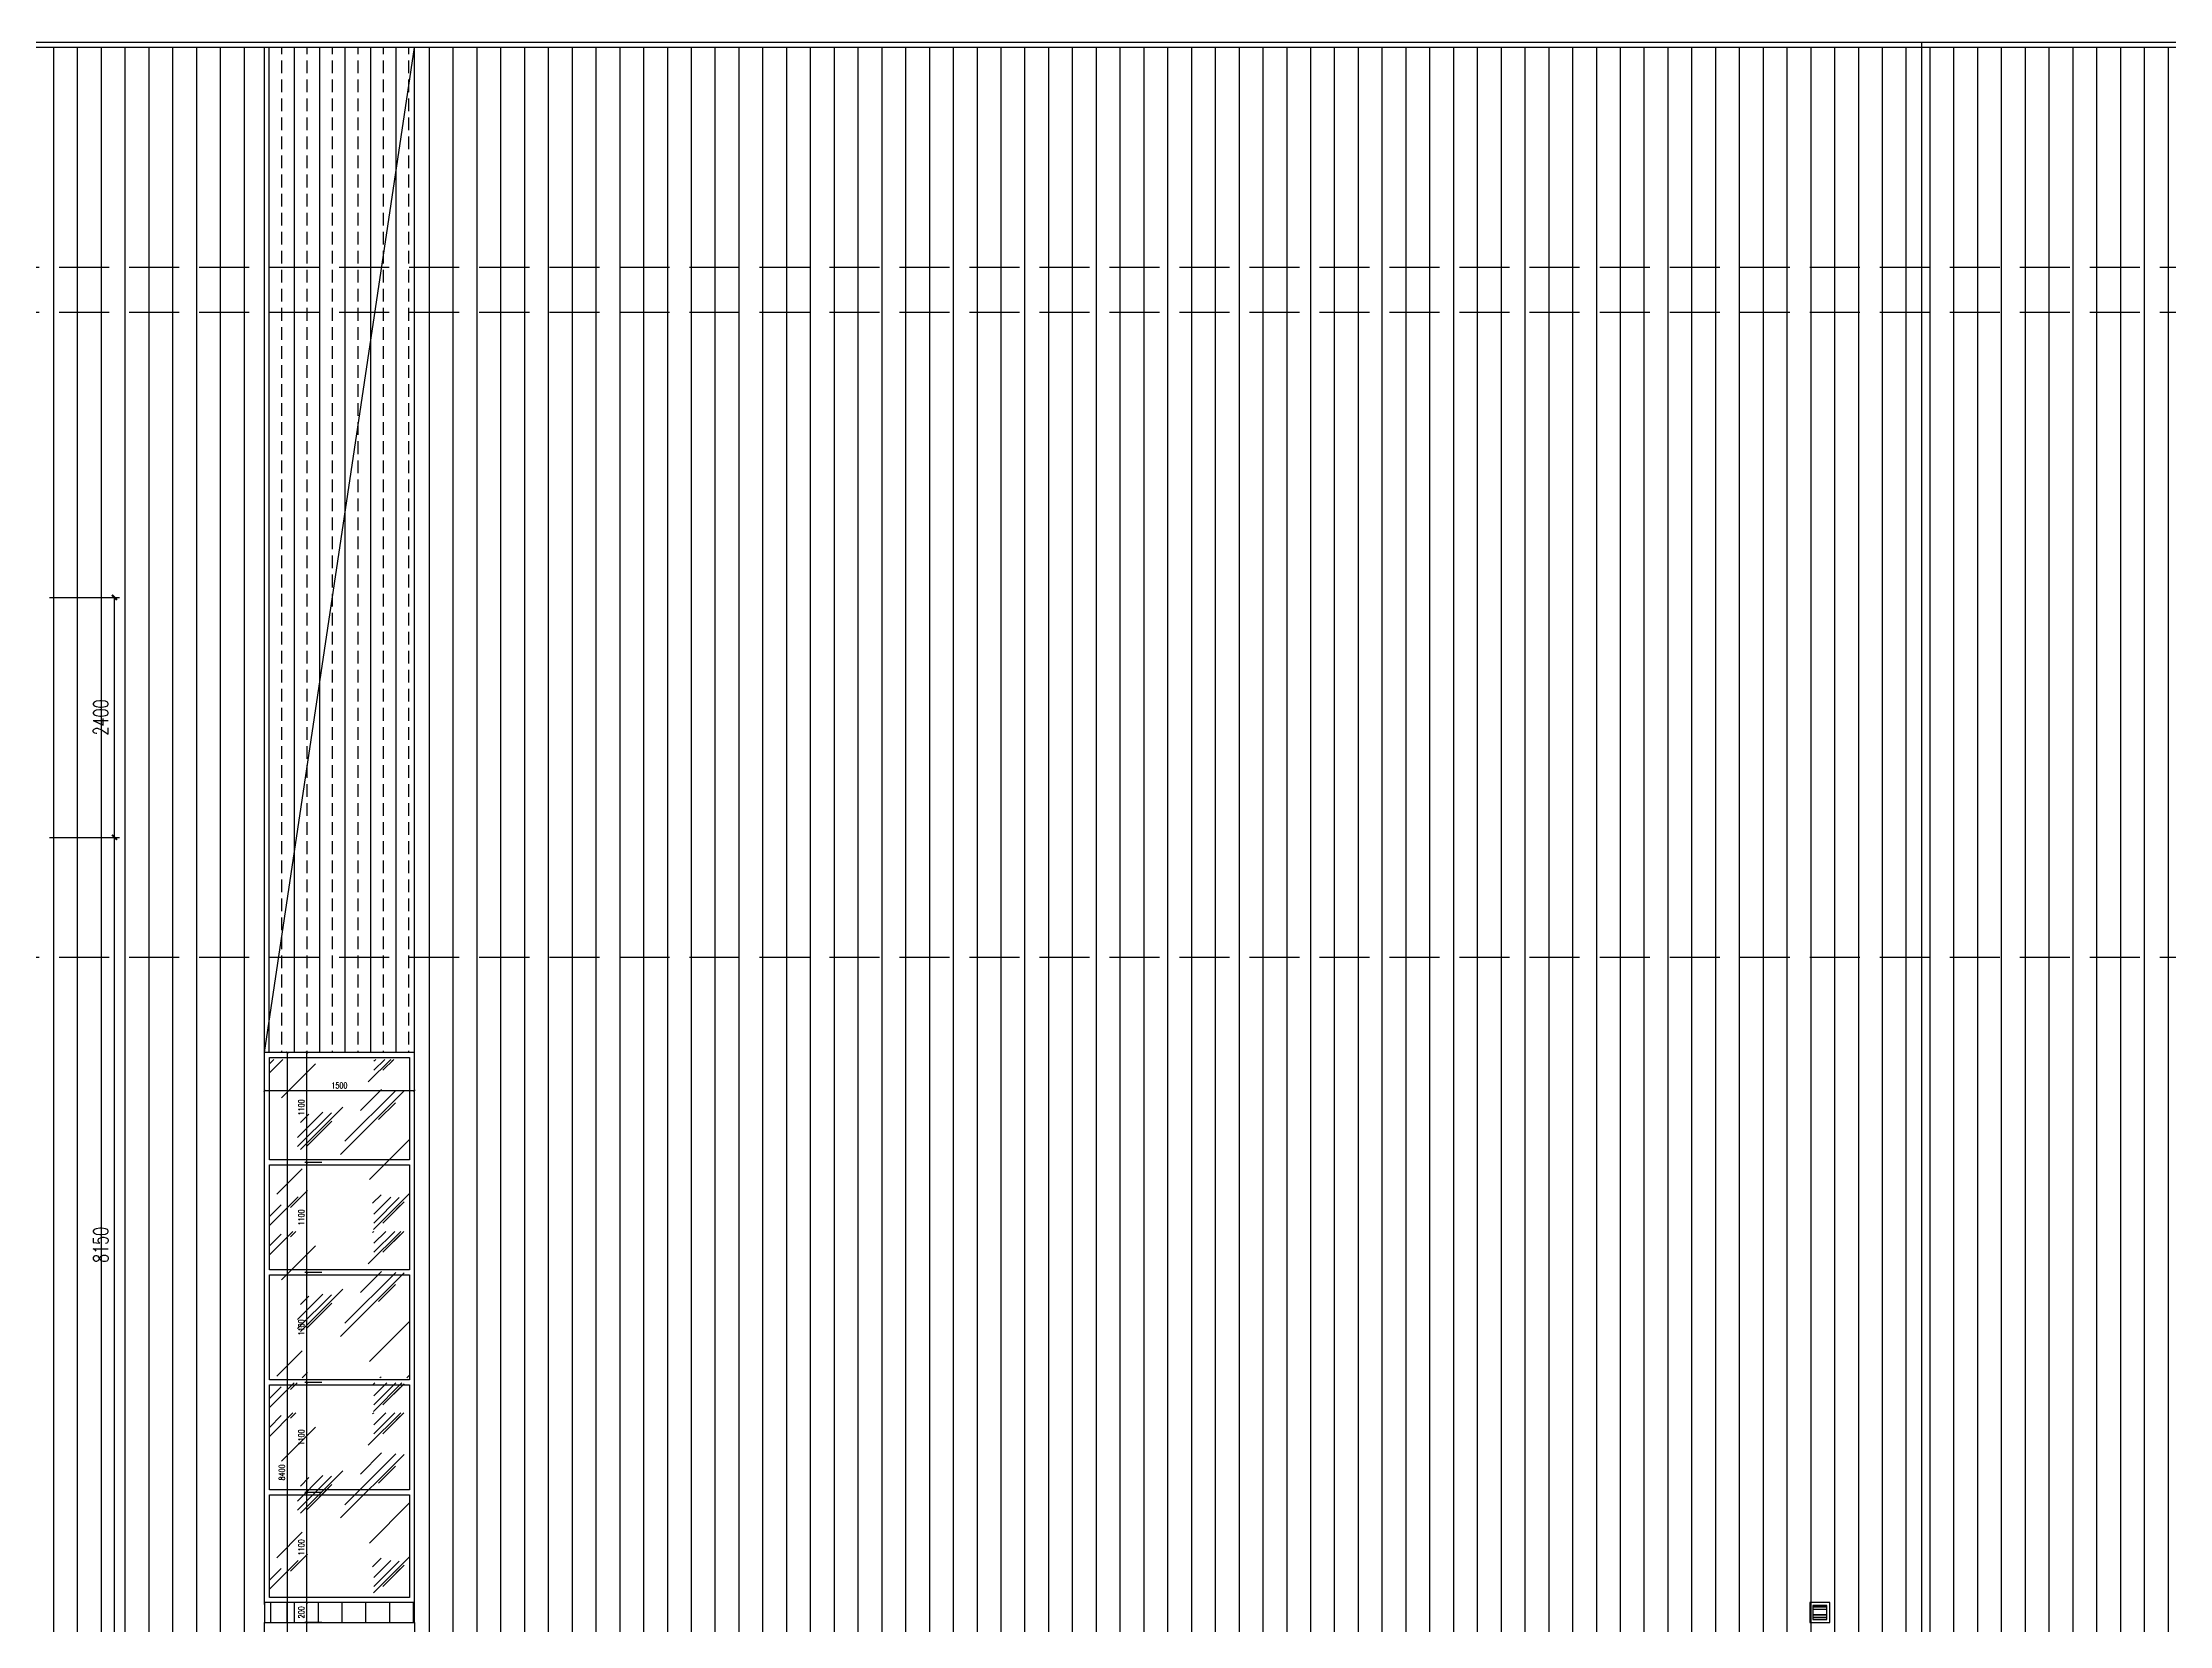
# Model space of a CAD drawing. Extents: x -2377130 to 293730, y -2 to 754590.
# Drawn here: x 132101 to 153364, y 519906 to 535737 of the extents above; entities that cross this region are included whole.
import ezdxf

# ---------------------------------------------------------------- set-up
doc = ezdxf.new("R2010")
doc.units = 0
doc.header["$LTSCALE"] = 1000
doc.header["$MEASUREMENT"] = 0
doc.linetypes.add('__DASH', pattern=[0.35, 0.25, -0.1])
doc.linetypes.add('DOTE', pattern=[2.42, 2, -0.2, 0.02, -0.2])
doc.layers.get('Defpoints').update_dxf_attribs({"color": 210})
for name, color, linetype in [('A-AXIS-DOTE', 14, 'DOTE'), ('A-AXIS-DP', 126, 'Continuous'), ('A-HATCH-2', 251, 'Continuous'), ('A-LIN-V', 9, 'Continuous'), ('A-WINDOW', 140, 'Continuous'), ('A-门窗表显示尺寸', 160, 'Continuous'), ('AS-WALL', 40, 'Continuous')]:
    doc.layers.add(name, color=color, linetype=linetype)
doc.layers.add('A-WALL-HATCH', color=8, linetype='Continuous', lineweight=13)
doc.layers.add('A-加建区域', color=47, linetype='Continuous', plot=False)
doc.styles.add('_TCH_DIM_T3', font='SIMPLEX', dxfattribs={"width": 0.705882, "bigfont": 'GBCBIG'})
doc.styles.add('A-DIM_T3', font='SIMPLEX', dxfattribs={"width": 0.705882, "bigfont": 'GBCBIG'})
doc.dimstyles.new('_TCH_ARCH&&20', dxfattribs={"dimtxt": 59.5, "dimasz": 20, "dimexe": 20, "dimexo": 20, "dimgap": 25.25, "dimtad": 1, "dimdec": 0, "dimzin": 0, "dimdsep": 46, "dimtxsty": '_TCH_DIM_T3', "dimblk": 'ARCHTICK', "dimcen": 0.09, "dimclrt": 7, "dimazin": 2, "dimtfac": 1, "dimtdec": 0, "dimtix": 1, "dimtmove": 2, "dimatfit": 3, "dimfxl": 0, "dimtolj": 1, "dimtzin": 0, "dimarcsym": 0})
doc.dimstyles.new('A-DIM&&20', dxfattribs={"dimtxt": 59.5, "dimasz": 20, "dimexe": 20, "dimexo": 20, "dimgap": 25.25, "dimtad": 1, "dimdec": 0, "dimzin": 0, "dimdsep": 46, "dimtxsty": 'A-DIM_T3', "dimblk": 'ARCHTICK', "dimcen": 0.09, "dimclrt": 7, "dimazin": 2, "dimtfac": 1, "dimtdec": 0, "dimtix": 1, "dimtmove": 2, "dimatfit": 3, "dimfxl": 0, "dimtolj": 1, "dimtzin": 0, "dimarcsym": 0})

# ---------------------------------------------------------------- blocks, each defined once
blk = doc.blocks.new('_ArchTick')
at = {"color": 0, "linetype": 'ByBlock', "const_width": 0.4}
blk.add_lwpolyline([(-0.5, -0.5), (0.5, 0.5)], dxfattribs=at)
blk = doc.blocks.new('*D1491')
at = {"layer": 'A-门窗表显示尺寸', "color": 0, "lineweight": -2}
for p, q in [((134893, 520137), (134723, 520137)), ((134743, 519937), (134743, 520137)), ((134893, 519937), (134723, 519937))]:
    blk.add_line(p, q, dxfattribs=at)
at = {"layer": 'Defpoints', "color": 0}
for p in [(134743, 520137), (134913, 520137), (134913, 519937)]:
    blk.add_point(p, dxfattribs=at)
at = {"layer": 'A-门窗表显示尺寸', "color": 0, "lineweight": -2, "xscale": 20, "yscale": 20, "zscale": 20}
for p, rotation in [((134743, 520137), 90), ((134743, 519937), 270)]:
    blk.add_blockref('_ArchTick', p, dxfattribs=dict(at, rotation=rotation))
at = {"layer": 'A-门窗表显示尺寸', "color": 7, "insert": (134688, 520037), "char_height": 59.5, "attachment_point": 5, "rotation": 90, "style": '_TCH_DIM_T3'}
blk.add_mtext('\\A1;200', dxfattribs=at)
blk = doc.blocks.new('*D1492')
at = {"layer": 'A-门窗表显示尺寸', "color": 0, "lineweight": -2}
for p, q in [((134893, 521237), (134723, 521237)), ((134743, 520137), (134743, 521237)), ((134893, 520137), (134723, 520137))]:
    blk.add_line(p, q, dxfattribs=at)
at = {"layer": 'Defpoints', "color": 0}
for p in [(134743, 521237), (134913, 521237), (134913, 520137)]:
    blk.add_point(p, dxfattribs=at)
at = {"layer": 'A-门窗表显示尺寸', "color": 0, "lineweight": -2, "xscale": 20, "yscale": 20, "zscale": 20}
for p, rotation in [((134743, 521237), 90), ((134743, 520137), 270)]:
    blk.add_blockref('_ArchTick', p, dxfattribs=dict(at, rotation=rotation))
at = {"layer": 'A-门窗表显示尺寸', "color": 7, "insert": (134688, 520687), "char_height": 59.5, "attachment_point": 5, "rotation": 90, "style": '_TCH_DIM_T3'}
blk.add_mtext('\\A1;1100', dxfattribs=at)
blk = doc.blocks.new('*D1493')
at = {"layer": 'A-门窗表显示尺寸', "color": 0, "lineweight": -2}
for p, q in [((134893, 522337), (134723, 522337)), ((134743, 521237), (134743, 522337)), ((134893, 521237), (134723, 521237))]:
    blk.add_line(p, q, dxfattribs=at)
at = {"layer": 'Defpoints', "color": 0}
for p in [(134743, 522337), (134913, 522337), (134913, 521237)]:
    blk.add_point(p, dxfattribs=at)
at = {"layer": 'A-门窗表显示尺寸', "color": 0, "lineweight": -2, "xscale": 20, "yscale": 20, "zscale": 20}
for p, rotation in [((134743, 522337), 90), ((134743, 521237), 270)]:
    blk.add_blockref('_ArchTick', p, dxfattribs=dict(at, rotation=rotation))
at = {"layer": 'A-门窗表显示尺寸', "color": 7, "insert": (134688, 521787), "char_height": 59.5, "attachment_point": 5, "rotation": 90, "style": '_TCH_DIM_T3'}
blk.add_mtext('\\A1;1100', dxfattribs=at)
blk = doc.blocks.new('*D1494')
at = {"layer": 'A-门窗表显示尺寸', "color": 0, "lineweight": -2}
for p, q in [((134893, 523437), (134723, 523437)), ((134743, 522337), (134743, 523437)), ((134893, 522337), (134723, 522337))]:
    blk.add_line(p, q, dxfattribs=at)
at = {"layer": 'Defpoints', "color": 0}
for p in [(134743, 523437), (134913, 523437), (134913, 522337)]:
    blk.add_point(p, dxfattribs=at)
at = {"layer": 'A-门窗表显示尺寸', "color": 0, "lineweight": -2, "xscale": 20, "yscale": 20, "zscale": 20}
for p, rotation in [((134743, 523437), 90), ((134743, 522337), 270)]:
    blk.add_blockref('_ArchTick', p, dxfattribs=dict(at, rotation=rotation))
at = {"layer": 'A-门窗表显示尺寸', "color": 7, "insert": (134688, 522887), "char_height": 59.5, "attachment_point": 5, "rotation": 90, "style": '_TCH_DIM_T3'}
blk.add_mtext('\\A1;1100', dxfattribs=at)
blk = doc.blocks.new('*D1495')
at = {"layer": 'A-门窗表显示尺寸', "color": 0, "lineweight": -2}
for p, q in [((134893, 524537), (134723, 524537)), ((134743, 523437), (134743, 524537)), ((134893, 523437), (134723, 523437))]:
    blk.add_line(p, q, dxfattribs=at)
at = {"layer": 'Defpoints', "color": 0}
for p in [(134743, 524537), (134913, 524537), (134913, 523437)]:
    blk.add_point(p, dxfattribs=at)
at = {"layer": 'A-门窗表显示尺寸', "color": 0, "lineweight": -2, "xscale": 20, "yscale": 20, "zscale": 20}
for p, rotation in [((134743, 524537), 90), ((134743, 523437), 270)]:
    blk.add_blockref('_ArchTick', p, dxfattribs=dict(at, rotation=rotation))
at = {"layer": 'A-门窗表显示尺寸', "color": 7, "insert": (134688, 523987), "char_height": 59.5, "attachment_point": 5, "rotation": 90, "style": '_TCH_DIM_T3'}
blk.add_mtext('\\A1;1100', dxfattribs=at)
blk = doc.blocks.new('*D1496')
at = {"layer": 'A-门窗表显示尺寸', "color": 0, "lineweight": -2}
for p, q in [((134893, 525637), (134723, 525637)), ((134743, 524537), (134743, 525637)), ((134893, 524537), (134723, 524537))]:
    blk.add_line(p, q, dxfattribs=at)
at = {"layer": 'Defpoints', "color": 0}
for p in [(134743, 525637), (134913, 525637), (134913, 524537)]:
    blk.add_point(p, dxfattribs=at)
at = {"layer": 'A-门窗表显示尺寸', "color": 0, "lineweight": -2, "xscale": 20, "yscale": 20, "zscale": 20}
for p, rotation in [((134743, 525637), 90), ((134743, 524537), 270)]:
    blk.add_blockref('_ArchTick', p, dxfattribs=dict(at, rotation=rotation))
at = {"layer": 'A-门窗表显示尺寸', "color": 7, "insert": (134688, 525087), "char_height": 59.5, "attachment_point": 5, "rotation": 90, "style": '_TCH_DIM_T3'}
blk.add_mtext('\\A1;1100', dxfattribs=at)
blk = doc.blocks.new('*D1497')
at = {"layer": 'A-门窗表显示尺寸', "color": 0, "lineweight": -2}
for p, q in [((134873, 525637), (134529, 525637)), ((134549, 517237), (134549, 525637)), ((134873, 517237), (134529, 517237))]:
    blk.add_line(p, q, dxfattribs=at)
at = {"layer": 'Defpoints', "color": 0}
for p in [(134549, 525637), (134893, 525637), (134893, 517237)]:
    blk.add_point(p, dxfattribs=at)
at = {"layer": 'A-门窗表显示尺寸', "color": 0, "lineweight": -2, "xscale": 20, "yscale": 20, "zscale": 20}
for p, rotation in [((134549, 525637), 90), ((134549, 517237), 270)]:
    blk.add_blockref('_ArchTick', p, dxfattribs=dict(at, rotation=rotation))
at = {"layer": 'A-门窗表显示尺寸', "color": 7, "insert": (134494, 521437), "char_height": 59.5, "attachment_point": 5, "rotation": 90, "style": '_TCH_DIM_T3'}
blk.add_mtext('\\A1;8400', dxfattribs=at)
blk = doc.blocks.new('*D1498')
at = {"layer": 'A-门窗表显示尺寸', "color": 0, "lineweight": -2}
for p, q in [((134319, 525103), (134319, 525272)), ((135819, 525252), (134319, 525252)), ((135819, 525103), (135819, 525272))]:
    blk.add_line(p, q, dxfattribs=at)
at = {"layer": 'Defpoints', "color": 0}
for p in [(134319, 525252), (134319, 525083), (135819, 525083)]:
    blk.add_point(p, dxfattribs=at)
at = {"layer": 'A-门窗表显示尺寸', "color": 0, "lineweight": -2, "xscale": 20, "yscale": 20, "zscale": 20, "rotation": 180}
blk.add_blockref('_ArchTick', (134319, 525252), dxfattribs=at)
at = {"layer": 'A-门窗表显示尺寸', "color": 0, "lineweight": -2, "xscale": 20, "yscale": 20, "zscale": 20}
blk.add_blockref('_ArchTick', (135819, 525252), dxfattribs=at)
at = {"layer": 'A-门窗表显示尺寸', "color": 7, "insert": (135069, 525307), "char_height": 59.5, "attachment_point": 5, "style": 'A-DIM_T3'}
blk.add_mtext('\\A1;1500', dxfattribs=at)
blk = doc.blocks.new('*D1499')
at = {"layer": 'A-门窗表显示尺寸', "color": 0, "lineweight": -2}
for p, q in [((134879, 519937), (134723, 519937)), ((134743, 519237), (134743, 519937)), ((134879, 519237), (134723, 519237))]:
    blk.add_line(p, q, dxfattribs=at)
at = {"layer": 'Defpoints', "color": 0}
for p in [(134743, 519937), (134899, 519937), (134899, 519237)]:
    blk.add_point(p, dxfattribs=at)
at = {"layer": 'A-门窗表显示尺寸', "color": 0, "lineweight": -2, "xscale": 20, "yscale": 20, "zscale": 20}
for p, rotation in [((134743, 519937), 90), ((134743, 519237), 270)]:
    blk.add_blockref('_ArchTick', p, dxfattribs=dict(at, rotation=rotation))
at = {"layer": 'A-门窗表显示尺寸', "color": 7, "insert": (134688, 519587), "char_height": 59.5, "attachment_point": 5, "rotation": 90, "style": 'A-DIM_T3'}
blk.add_mtext('\\A1;700', dxfattribs=at)

msp = doc.modelspace()

# ---------------------------------------------------------------- hatches: boundary and pattern name
at = {"layer": 'A-HATCH-2'}
h = msp.add_hatch(dxfattribs=at)
h.set_pattern_fill('ANSI31', color=8, scale=150, angle=45)
h.set_pattern_definition([(90, (-63500, -100), (-238.125, 0), [])])
h.paths.add_polyline_path([(135819.3, 520137.5), (134319.3, 520137.5), (134319.3, 519937.5), (135819.3, 519937.5)])
at = {"layer": 'A-WALL-HATCH'}
h = msp.add_hatch(dxfattribs=at)
h.set_pattern_fill('玻璃2', color=8, scale=100)
h.set_pattern_definition([(45, (2950370, 40), (0, 1527.35065), [600, -360, 600, -360, 240, -523.28157]), (45, (2950340, 70), (0, 1527.35065), [480, -600, 360, -360, 420, -463.28157]), (45, (2950340, 160), (0, 1527.35065), [360, -720, 240, -360, 540, -463.28157]), (45, (2950430, 70), (0, 1527.35065), [360, -720, 300, -1303.2815]), (45, (2950520, 160), (0, 1527.35065), [180, -900, 120, -1483.2815]), (45, (2950370, 310), (0, 1527.35065), [120, -900, 120, -480, 300, -763.28157]), (45, (2950910, 220), (0, 1527.35065), [600, -900, 720, -475.28157]), (45, (2950910, 130), (0, 1527.35065), [840, -600, 900, -355.28157]), (45, (2951060, 250), (0, -1697.05627), [600, -840, 480, -763.28157]), (45, (2950970, 430), (0, 1527.35065), [300, -1200, 360, -823.28157]), (45, (2951150, 340), (0, 1527.35065), [240, -1200, 240, -1003.2815])])
h.paths.add_polyline_path([(135769.3, 523867.5), (134369.3, 523867.5), (134369.3, 525567.5), (135769.3, 525567.5)])
h = msp.add_hatch(dxfattribs=at)
h.set_pattern_fill('玻璃2', color=8, scale=100)
h.set_pattern_definition([(45, (2950370, -1780), (0, 1527.35065), [600, -360, 600, -360, 240, -523.28157]), (45, (2950340, -1750), (0, 1527.35065), [480, -600, 360, -360, 420, -463.28157]), (45, (2950340, -1660), (0, 1527.35065), [360, -720, 240, -360, 540, -463.28157]), (45, (2950430, -1750), (0, 1527.35065), [360, -720, 300, -1303.2815]), (45, (2950520, -1660), (0, 1527.35065), [180, -900, 120, -1483.2815]), (45, (2950370, -1510), (0, 1527.35065), [120, -900, 120, -480, 300, -763.28157]), (45, (2950910, -1600), (0, 1527.35065), [600, -900, 720, -475.28157]), (45, (2950910, -1690), (0, 1527.35065), [840, -600, 900, -355.28157]), (45, (2951060, -1570), (0, -1697.05627), [600, -840, 480, -763.28157]), (45, (2950970, -1390), (0, 1527.35065), [300, -1200, 360, -823.28157]), (45, (2951150, -1480), (0, 1527.35065), [240, -1200, 240, -1003.2815])])
h.paths.add_polyline_path([(134369.3, 522332.5), (135769.3, 522332.5), (135769.3, 522047.5), (134369.3, 522047.5)])
h.paths.add_polyline_path([(135769.3, 522382.5), (134369.3, 522382.5), (134369.3, 523847.5), (135769.3, 523847.5)])
h = msp.add_hatch(dxfattribs=at)
h.set_pattern_fill('玻璃2', color=8, scale=100)
h.set_pattern_definition([(45, (2950370, -3595), (0, 1527.35065), [600, -360, 600, -360, 240, -523.28157]), (45, (2950340, -3565), (0, 1527.35065), [480, -600, 360, -360, 420, -463.28157]), (45, (2950340, -3475), (0, 1527.35065), [360, -720, 240, -360, 540, -463.28157]), (45, (2950430, -3565), (0, 1527.35065), [360, -720, 300, -1303.2815]), (45, (2950520, -3475), (0, 1527.35065), [180, -900, 120, -1483.2815]), (45, (2950370, -3325), (0, 1527.35065), [120, -900, 120, -480, 300, -763.28157]), (45, (2950910, -3415), (0, 1527.35065), [600, -900, 720, -475.28157]), (45, (2950910, -3505), (0, 1527.35065), [840, -600, 900, -355.28157]), (45, (2951060, -3385), (0, -1697.05627), [600, -840, 480, -763.28157]), (45, (2950970, -3205), (0, 1527.35065), [300, -1200, 360, -823.28157]), (45, (2951150, -3295), (0, 1527.35065), [240, -1200, 240, -1003.2815])])
h.paths.add_polyline_path([(135769.3, 520232.5), (134369.3, 520232.5), (134369.3, 522032.5), (135769.3, 522032.5)])

# ---------------------------------------------------------------- linework, layer by layer
at = {"layer": 'A-AXIS-DOTE', "color": 8, "linetype": '__DASH', "ltscale": 2}
for p, q in [((176167.5, 535737.5), (-23524.5, 535737.5)), ((176167.5, 533487.5), (-23524.5, 533487.5)), ((176167.5, 533037.5), (-23524.5, 533037.5))]:
    msp.add_line(p, q, dxfattribs=at)
at = {"layer": 'A-AXIS-DP', "color": 8}
for p, q in [((132170, 530187.5), (132870.7, 530187.5)), ((132820.7, 527787.5), (132820.7, 530187.5)), ((132170, 527787.5), (132870.7, 527787.5)), ((132170, 527787.5), (132870.7, 527787.5)), ((132820.7, 519637.5), (132820.7, 527787.5))]:
    msp.add_line(p, q, dxfattribs=at)
at = {"layer": 'A-HATCH-2', "color": 8, "linetype": 'Continuous'}
for p, q in [((132213.7, 517237.5), (132213.7, 535687.5)), ((132451.8, 517237.5), (132451.8, 535687.5)), ((132689.9, 517237.5), (132689.9, 535687.5)), ((132928, 517237.5), (132928, 535687.5)), ((133166.2, 517237.5), (133166.2, 535687.5)), ((133404.3, 517237.5), (133404.3, 535687.5)), ((133642.4, 517237.5), (133642.4, 535687.5)), ((133880.5, 517237.5), (133880.5, 535687.5)), ((134118.7, 517237.5), (134118.7, 535687.5)), ((134366, 525637.5), (134366, 535687.5)), ((134493, 535622.5), (134493, 535687.5)), ((134620, 525637.5), (134620, 535687.5)), ((134747, 535622.5), (134747, 535687.5)), ((134874, 525637.5), (134874, 535687.5)), ((135001, 535622.5), (135001, 535687.5)), ((135128, 525637.5), (135128, 535687.5)), ((135255, 535622.5), (135255, 535687.5)), ((135382, 525637.5), (135382, 535687.5)), ((135509, 535622.5), (135509, 535687.5)), ((135636, 525637.5), (135636, 535687.5)), ((135763, 535622.5), (135763, 535687.5)), ((135969.4, 517237.5), (135969.4, 535687.5)), ((136207.5, 517237.5), (136207.5, 535687.5)), ((136445.6, 517237.5), (136445.6, 535687.5)), ((136683.8, 517237.5), (136683.8, 535687.5)), ((136921.9, 517237.5), (136921.9, 535687.5)), ((137160, 517237.5), (137160, 535687.5)), ((137398.1, 517237.5), (137398.1, 535687.5)), ((137636.2, 517237.5), (137636.2, 535687.5)), ((137874.4, 517237.5), (137874.4, 535687.5)), ((138112.5, 517237.5), (138112.5, 535687.5)), ((138350.6, 517237.5), (138350.6, 535687.5)), ((138588.8, 517237.5), (138588.8, 535687.5)), ((138826.9, 517237.5), (138826.9, 535687.5)), ((139065, 517237.5), (139065, 535687.5)), ((139303.1, 517237.5), (139303.1, 535687.5)), ((139541.2, 517237.5), (139541.2, 535687.5)), ((139779.4, 517237.5), (139779.4, 535687.5)), ((140017.5, 517237.5), (140017.5, 535687.5)), ((140255.6, 517237.5), (140255.6, 535687.5)), ((140493.8, 517237.5), (140493.8, 535687.5)), ((140731.9, 517237.5), (140731.9, 535687.5)), ((140970, 517237.5), (140970, 535687.5)), ((141208.1, 517237.5), (141208.1, 535687.5)), ((141446.2, 517237.5), (141446.2, 535687.5)), ((141684.4, 517237.5), (141684.4, 535687.5)), ((141922.5, 517237.5), (141922.5, 535687.5)), ((142160.6, 517237.5), (142160.6, 535687.5)), ((142398.8, 517237.5), (142398.8, 535687.5)), ((142636.9, 517237.5), (142636.9, 535687.5)), ((142875, 517237.5), (142875, 535687.5)), ((143113.1, 517237.5), (143113.1, 535687.5)), ((143351.2, 517237.5), (143351.2, 535687.5)), ((143589.4, 517237.5), (143589.4, 535687.5)), ((143827.5, 517237.5), (143827.5, 535687.5)), ((144065.6, 517237.5), (144065.6, 535687.5)), ((144303.8, 517237.5), (144303.8, 535687.5)), ((144541.9, 517237.5), (144541.9, 535687.5)), ((144780, 517237.5), (144780, 535687.5)), ((145018.1, 517237.5), (145018.1, 535687.5)), ((145256.2, 517237.5), (145256.2, 535687.5)), ((145494.4, 517237.5), (145494.4, 535687.5)), ((145732.5, 517237.5), (145732.5, 535687.5)), ((145970.6, 517237.5), (145970.6, 535687.5)), ((146208.8, 517237.5), (146208.8, 535687.5)), ((146446.9, 517237.5), (146446.9, 535687.5)), ((146685, 517237.5), (146685, 535687.5)), ((146923.1, 517237.5), (146923.1, 535687.5)), ((147161.2, 517237.5), (147161.2, 535687.5)), ((147399.4, 517237.5), (147399.4, 535687.5)), ((147637.5, 517237.5), (147637.5, 535687.5)), ((147875.6, 517237.5), (147875.6, 535687.5)), ((148113.8, 517237.5), (148113.8, 535687.5)), ((148351.9, 517237.5), (148351.9, 535687.5)), ((148590, 517237.5), (148590, 535687.5)), ((148828.1, 517237.5), (148828.1, 535687.5)), ((149066.2, 517237.5), (149066.2, 535687.5)), ((149304.4, 517237.5), (149304.4, 535687.5)), ((149542.5, 517237.5), (149542.5, 535687.5)), ((149780.6, 517237.5), (149780.6, 535687.5)), ((150018.8, 517237.5), (150018.8, 535687.5)), ((150256.9, 517237.5), (150256.9, 535687.5)), ((150495, 517237.5), (150495, 535687.5)), ((150733.1, 517237.5), (150733.1, 535687.5)), ((150971.2, 517237.5), (150971.2, 535687.5)), ((151209.4, 517237.5), (151209.4, 535687.5)), ((151447.5, 517237.5), (151447.5, 535687.5)), ((151685.6, 517237.5), (151685.6, 535687.5)), ((151923.8, 517237.5), (151923.8, 535687.5)), ((152161.9, 517237.5), (152161.9, 535687.5)), ((152400, 517237.5), (152400, 535687.5)), ((152638.1, 517237.5), (152638.1, 535687.5)), ((152876.2, 517237.5), (152876.2, 535687.5)), ((153114.4, 517237.5), (153114.4, 535687.5)), ((153352.5, 517237.5), (153352.5, 535687.5)), ((134493, 535432), (134493, 535559)), ((134747, 535432), (134747, 535559)), ((135001, 535432), (135001, 535559)), ((135255, 535432), (135255, 535559)), ((135509, 535432), (135509, 535559)), ((135763, 535432), (135763, 535559)), ((134493, 535241.5), (134493, 535368.5)), ((134493, 535051), (134493, 535178)), ((134747, 535241.5), (134747, 535368.5)), ((134747, 535051), (134747, 535178)), ((135001, 535241.5), (135001, 535368.5)), ((135001, 535051), (135001, 535178)), ((135255, 535241.5), (135255, 535368.5)), ((135255, 535051), (135255, 535178)), ((135509, 535241.5), (135509, 535368.5)), ((135509, 535051), (135509, 535178)), ((135763, 535241.5), (135763, 535368.5)), ((135763, 535051), (135763, 535178)), ((134493, 534860.5), (134493, 534987.5)), ((134747, 534860.5), (134747, 534987.5)), ((135001, 534860.5), (135001, 534987.5)), ((135255, 534860.5), (135255, 534987.5)), ((135509, 534860.5), (135509, 534987.5)), ((135763, 534860.5), (135763, 534987.5)), ((134493, 534670), (134493, 534797)), ((134747, 534670), (134747, 534797)), ((135001, 534670), (135001, 534797)), ((135255, 534670), (135255, 534797)), ((135509, 534670), (135509, 534797)), ((135763, 534670), (135763, 534797)), ((134493, 534479.5), (134493, 534606.5)), ((134747, 534479.5), (134747, 534606.5)), ((135001, 534479.5), (135001, 534606.5)), ((135255, 534479.5), (135255, 534606.5)), ((135509, 534479.5), (135509, 534606.5)), ((135763, 534479.5), (135763, 534606.5)), ((134493, 534289), (134493, 534416)), ((134747, 534289), (134747, 534416)), ((135001, 534289), (135001, 534416)), ((135255, 534289), (135255, 534416)), ((135509, 534289), (135509, 534416)), ((135763, 534289), (135763, 534416)), ((134493, 534098.5), (134493, 534225.5)), ((134747, 534098.5), (134747, 534225.5)), ((135001, 534098.5), (135001, 534225.5)), ((135255, 534098.5), (135255, 534225.5)), ((135509, 534098.5), (135509, 534225.5)), ((135763, 534098.5), (135763, 534225.5)), ((134493, 533908), (134493, 534035)), ((134747, 533908), (134747, 534035)), ((135001, 533908), (135001, 534035)), ((135255, 533908), (135255, 534035)), ((135509, 533908), (135509, 534035)), ((135763, 533908), (135763, 534035)), ((134493, 533717.5), (134493, 533844.5)), ((134747, 533717.5), (134747, 533844.5)), ((135001, 533717.5), (135001, 533844.5)), ((135255, 533717.5), (135255, 533844.5)), ((135509, 533717.5), (135509, 533844.5)), ((135763, 533717.5), (135763, 533844.5)), ((134493, 533527), (134493, 533654)), ((134747, 533527), (134747, 533654)), ((135001, 533527), (135001, 533654)), ((135255, 533527), (135255, 533654)), ((135509, 533527), (135509, 533654)), ((135763, 533527), (135763, 533654)), ((134493, 533336.5), (134493, 533463.5)), ((134493, 533146), (134493, 533273)), ((134747, 533336.5), (134747, 533463.5)), ((134747, 533146), (134747, 533273)), ((135001, 533336.5), (135001, 533463.5)), ((135001, 533146), (135001, 533273)), ((135255, 533336.5), (135255, 533463.5)), ((135255, 533146), (135255, 533273)), ((135509, 533336.5), (135509, 533463.5)), ((135509, 533146), (135509, 533273)), ((135763, 533336.5), (135763, 533463.5)), ((135763, 533146), (135763, 533273)), ((134493, 532955.5), (134493, 533082.5)), ((134747, 532955.5), (134747, 533082.5)), ((135001, 532955.5), (135001, 533082.5)), ((135255, 532955.5), (135255, 533082.5)), ((135509, 532955.5), (135509, 533082.5)), ((135763, 532955.5), (135763, 533082.5)), ((134493, 532765), (134493, 532892)), ((134747, 532765), (134747, 532892)), ((135001, 532765), (135001, 532892)), ((135255, 532765), (135255, 532892)), ((135509, 532765), (135509, 532892)), ((135763, 532765), (135763, 532892)), ((134493, 532574.5), (134493, 532701.5)), ((134747, 532574.5), (134747, 532701.5)), ((135001, 532574.5), (135001, 532701.5)), ((135255, 532574.5), (135255, 532701.5)), ((135509, 532574.5), (135509, 532701.5)), ((135763, 532574.5), (135763, 532701.5)), ((134493, 532384), (134493, 532511)), ((134747, 532384), (134747, 532511)), ((135001, 532384), (135001, 532511)), ((135255, 532384), (135255, 532511)), ((135509, 532384), (135509, 532511)), ((135763, 532384), (135763, 532511)), ((134493, 532193.5), (134493, 532320.5)), ((134747, 532193.5), (134747, 532320.5)), ((135001, 532193.5), (135001, 532320.5)), ((135255, 532193.5), (135255, 532320.5)), ((135509, 532193.5), (135509, 532320.5)), ((135763, 532193.5), (135763, 532320.5)), ((134493, 532003), (134493, 532130)), ((134747, 532003), (134747, 532130)), ((135001, 532003), (135001, 532130)), ((135255, 532003), (135255, 532130)), ((135509, 532003), (135509, 532130)), ((135763, 532003), (135763, 532130)), ((134493, 531812.5), (134493, 531939.5)), ((134747, 531812.5), (134747, 531939.5)), ((135001, 531812.5), (135001, 531939.5)), ((135255, 531812.5), (135255, 531939.5)), ((135509, 531812.5), (135509, 531939.5)), ((135763, 531812.5), (135763, 531939.5)), ((134493, 531622), (134493, 531749)), ((134747, 531622), (134747, 531749)), ((135001, 531622), (135001, 531749)), ((135255, 531622), (135255, 531749)), ((135509, 531622), (135509, 531749)), ((135763, 531622), (135763, 531749)), ((134493, 531431.5), (134493, 531558.5)), ((134493, 531241), (134493, 531368)), ((134747, 531431.5), (134747, 531558.5)), ((134747, 531241), (134747, 531368)), ((135001, 531431.5), (135001, 531558.5)), ((135001, 531241), (135001, 531368)), ((135255, 531431.5), (135255, 531558.5)), ((135255, 531241), (135255, 531368)), ((135509, 531431.5), (135509, 531558.5)), ((135509, 531241), (135509, 531368)), ((135763, 531431.5), (135763, 531558.5)), ((135763, 531241), (135763, 531368)), ((134493, 531050.5), (134493, 531177.5)), ((134747, 531050.5), (134747, 531177.5)), ((135001, 531050.5), (135001, 531177.5)), ((135255, 531050.5), (135255, 531177.5)), ((135509, 531050.5), (135509, 531177.5)), ((135763, 531050.5), (135763, 531177.5)), ((134493, 530860), (134493, 530987)), ((134747, 530860), (134747, 530987)), ((135001, 530860), (135001, 530987)), ((135255, 530860), (135255, 530987)), ((135509, 530860), (135509, 530987)), ((135763, 530860), (135763, 530987)), ((134493, 530669.5), (134493, 530796.5)), ((134747, 530669.5), (134747, 530796.5)), ((135001, 530669.5), (135001, 530796.5)), ((135255, 530669.5), (135255, 530796.5)), ((135509, 530669.5), (135509, 530796.5)), ((135763, 530669.5), (135763, 530796.5)), ((134493, 530479), (134493, 530606)), ((134747, 530479), (134747, 530606)), ((135001, 530479), (135001, 530606)), ((135255, 530479), (135255, 530606)), ((135509, 530479), (135509, 530606)), ((135763, 530479), (135763, 530606)), ((134493, 530288.5), (134493, 530415.5)), ((134747, 530288.5), (134747, 530415.5)), ((135001, 530288.5), (135001, 530415.5)), ((135255, 530288.5), (135255, 530415.5)), ((135509, 530288.5), (135509, 530415.5)), ((135763, 530288.5), (135763, 530415.5)), ((134493, 530098), (134493, 530225)), ((134747, 530098), (134747, 530225)), ((135001, 530098), (135001, 530225)), ((135255, 530098), (135255, 530225)), ((135509, 530098), (135509, 530225)), ((135763, 530098), (135763, 530225)), ((134493, 529907.5), (134493, 530034.5)), ((134747, 529907.5), (134747, 530034.5)), ((135001, 529907.5), (135001, 530034.5)), ((135255, 529907.5), (135255, 530034.5)), ((135509, 529907.5), (135509, 530034.5)), ((135763, 529907.5), (135763, 530034.5)), ((134493, 529717), (134493, 529844)), ((134493, 529526.5), (134493, 529653.5)), ((134747, 529717), (134747, 529844)), ((134747, 529526.5), (134747, 529653.5)), ((135001, 529717), (135001, 529844)), ((135001, 529526.5), (135001, 529653.5)), ((135255, 529717), (135255, 529844)), ((135255, 529526.5), (135255, 529653.5)), ((135509, 529717), (135509, 529844)), ((135509, 529526.5), (135509, 529653.5)), ((135763, 529717), (135763, 529844)), ((135763, 529526.5), (135763, 529653.5)), ((134493, 529336), (134493, 529463)), ((134747, 529336), (134747, 529463)), ((135001, 529336), (135001, 529463)), ((135255, 529336), (135255, 529463)), ((135509, 529336), (135509, 529463)), ((135763, 529336), (135763, 529463)), ((134493, 529145.5), (134493, 529272.5)), ((134747, 529145.5), (134747, 529272.5)), ((135001, 529145.5), (135001, 529272.5)), ((135255, 529145.5), (135255, 529272.5)), ((135509, 529145.5), (135509, 529272.5)), ((135763, 529145.5), (135763, 529272.5)), ((134493, 528955), (134493, 529082)), ((134747, 528955), (134747, 529082)), ((135001, 528955), (135001, 529082)), ((135255, 528955), (135255, 529082)), ((135509, 528955), (135509, 529082)), ((135763, 528955), (135763, 529082)), ((134493, 528764.5), (134493, 528891.5)), ((134747, 528764.5), (134747, 528891.5)), ((135001, 528764.5), (135001, 528891.5)), ((135255, 528764.5), (135255, 528891.5)), ((135509, 528764.5), (135509, 528891.5)), ((135763, 528764.5), (135763, 528891.5)), ((134493, 528574), (134493, 528701)), ((134747, 528574), (134747, 528701)), ((135001, 528574), (135001, 528701)), ((135255, 528574), (135255, 528701)), ((135509, 528574), (135509, 528701)), ((135763, 528574), (135763, 528701)), ((134493, 528383.5), (134493, 528510.5)), ((134747, 528383.5), (134747, 528510.5)), ((135001, 528383.5), (135001, 528510.5)), ((135255, 528383.5), (135255, 528510.5)), ((135509, 528383.5), (135509, 528510.5)), ((135763, 528383.5), (135763, 528510.5)), ((134493, 528193), (134493, 528320)), ((134747, 528193), (134747, 528320)), ((135001, 528193), (135001, 528320)), ((135255, 528193), (135255, 528320)), ((135509, 528193), (135509, 528320)), ((135763, 528193), (135763, 528320)), ((134493, 528002.5), (134493, 528129.5)), ((134747, 528002.5), (134747, 528129.5)), ((135001, 528002.5), (135001, 528129.5)), ((135255, 528002.5), (135255, 528129.5)), ((135509, 528002.5), (135509, 528129.5)), ((135763, 528002.5), (135763, 528129.5)), ((134493, 527812), (134493, 527939)), ((134493, 527621.5), (134493, 527748.5)), ((134747, 527812), (134747, 527939)), ((134747, 527621.5), (134747, 527748.5)), ((135001, 527812), (135001, 527939)), ((135001, 527621.5), (135001, 527748.5)), ((135255, 527812), (135255, 527939)), ((135255, 527621.5), (135255, 527748.5)), ((135509, 527812), (135509, 527939)), ((135509, 527621.5), (135509, 527748.5)), ((135763, 527812), (135763, 527939)), ((135763, 527621.5), (135763, 527748.5)), ((134493, 527431), (134493, 527558)), ((134747, 527431), (134747, 527558)), ((135001, 527431), (135001, 527558)), ((135255, 527431), (135255, 527558)), ((135509, 527431), (135509, 527558)), ((135763, 527431), (135763, 527558)), ((134493, 527240.5), (134493, 527367.5)), ((134747, 527240.5), (134747, 527367.5)), ((135001, 527240.5), (135001, 527367.5)), ((135255, 527240.5), (135255, 527367.5)), ((135509, 527240.5), (135509, 527367.5)), ((135763, 527240.5), (135763, 527367.5)), ((134493, 527050), (134493, 527177)), ((134747, 527050), (134747, 527177)), ((135001, 527050), (135001, 527177)), ((135255, 527050), (135255, 527177)), ((135509, 527050), (135509, 527177)), ((135763, 527050), (135763, 527177)), ((134493, 526859.5), (134493, 526986.5)), ((134747, 526859.5), (134747, 526986.5)), ((135001, 526859.5), (135001, 526986.5)), ((135255, 526859.5), (135255, 526986.5)), ((135509, 526859.5), (135509, 526986.5)), ((135763, 526859.5), (135763, 526986.5)), ((134493, 526669), (134493, 526796)), ((134747, 526669), (134747, 526796)), ((135001, 526669), (135001, 526796)), ((135255, 526669), (135255, 526796)), ((135509, 526669), (135509, 526796)), ((135763, 526669), (135763, 526796)), ((134493, 526478.5), (134493, 526605.5)), ((134747, 526478.5), (134747, 526605.5)), ((135001, 526478.5), (135001, 526605.5)), ((135255, 526478.5), (135255, 526605.5)), ((135509, 526478.5), (135509, 526605.5)), ((135763, 526478.5), (135763, 526605.5)), ((134493, 526288), (134493, 526415)), ((134747, 526288), (134747, 526415)), ((135001, 526288), (135001, 526415)), ((135255, 526288), (135255, 526415)), ((135509, 526288), (135509, 526415)), ((135763, 526288), (135763, 526415)), ((134493, 526097.5), (134493, 526224.5)), ((134747, 526097.5), (134747, 526224.5)), ((135001, 526097.5), (135001, 526224.5)), ((135255, 526097.5), (135255, 526224.5)), ((135509, 526097.5), (135509, 526224.5)), ((135763, 526097.5), (135763, 526224.5)), ((134493, 525907), (134493, 526034)), ((134493, 525716.5), (134493, 525843.5)), ((134747, 525907), (134747, 526034)), ((134747, 525716.5), (134747, 525843.5)), ((135001, 525907), (135001, 526034)), ((135001, 525716.5), (135001, 525843.5)), ((135255, 525907), (135255, 526034)), ((135255, 525716.5), (135255, 525843.5)), ((135509, 525907), (135509, 526034)), ((135509, 525716.5), (135509, 525843.5)), ((135763, 525907), (135763, 526034)), ((135763, 525716.5), (135763, 525843.5)), ((134493, 525637.5), (134493, 525653)), ((134747, 525637.5), (134747, 525653)), ((135001, 525637.5), (135001, 525653)), ((135255, 525637.5), (135255, 525653)), ((135509, 525637.5), (135509, 525653)), ((135763, 525637.5), (135763, 525653))]:
    msp.add_line(p, q, dxfattribs=at)
at = {"layer": 'A-LIN-V', "color": 8}
for p, q in [((168419.3, 535737.5), (-17180.7, 535737.5)), ((168419.3, 535687.5), (-17180.7, 535687.5)), ((134319.3, 525637.5), (134319.3, 535687.5)), ((135819.3, 525637.5), (135819.3, 535687.5)), ((150886.4, 535737.5), (150886.4, 516937.5)), ((135819.3, 525637.5), (134319.3, 525637.5)), ((135819.3, 520137.5), (134419.3, 520137.5))]:
    msp.add_line(p, q, dxfattribs=at)
at = {"layer": 'A-WALL-HATCH', "color": 8}
msp.add_line((134543.3, 519937.5), (134543.3, 520137.5), dxfattribs=at)
at = {"layer": 'A-WALL-HATCH', "color": 8, "linetype": 'Continuous'}
for p, q in [((149939.3, 520096.8), (149799.3, 520096.8)), ((149939.3, 520080.9), (149799.3, 520080.9)), ((149939.3, 520065), (149799.3, 520065)), ((149939.3, 520017.4), (149799.3, 520017.4)), ((149939.3, 520001.5), (149799.3, 520001.5)), ((149939.3, 519985.6), (149799.3, 519985.6)), ((149939.3, 519969.7), (149799.3, 519969.7))]:
    msp.add_line(p, q, dxfattribs=at)
at = {"layer": 'A-WINDOW', "color": 8}
for p, q in [((134319.3, 520117.5), (134319.3, 525637.5)), ((135819.3, 525637.5), (134319.3, 525637.5)), ((135819.3, 520117.5), (135819.3, 525637.5)), ((135819.3, 520137.5), (134319.3, 520137.5)), ((149969.3, 520137.5), (149769.3, 520137.5)), ((149769.3, 520137.5), (149769.3, 519937.5)), ((149939.3, 520107.5), (149799.3, 520107.5)), ((149799.3, 520107.5), (149799.3, 519967.5)), ((149939.3, 519967.5), (149939.3, 520107.5)), ((149969.3, 519937.5), (149969.3, 520137.5)), ((149769.3, 519937.5), (149969.3, 519937.5)), ((149799.3, 519967.5), (149939.3, 519967.5))]:
    msp.add_line(p, q, dxfattribs=at)
for points in [[(135769.3, 524562.5), (134369.3, 524562.5), (134369.3, 525587.5), (135769.3, 525587.5)], [(135769.3, 523462.5), (134369.3, 523462.5), (134369.3, 524512.5), (135769.3, 524512.5)], [(135769.3, 522362.5), (134369.3, 522362.5), (134369.3, 523412.5), (135769.3, 523412.5)], [(135769.3, 522312.5), (135769.3, 521262.5), (134369.3, 521262.5), (134369.3, 522312.5)], [(135769.3, 520187.5), (134369.3, 520187.5), (134369.3, 521212.5), (135769.3, 521212.5)], [(135819.3, 520137.5), (134319.3, 520137.5), (134319.3, 519937.5), (135819.3, 519937.5)], [(135819.3, 517237.5), (134319.3, 517237.5), (134319.3, 519937.5), (135819.3, 519937.5)]]:
    msp.add_lwpolyline(points, close=True, dxfattribs=at)
at = {"layer": 'A-加建区域', "color": 8, "linetype": '__DASH', "ltscale": 2}
msp.add_line((176167.5, 526587.5), (-23524.5, 526587.5), dxfattribs=at)
at = {"layer": 'AS-WALL', "color": 8}
msp.add_line((134319.3, 525637.5), (135819.3, 535687.5), dxfattribs=at)

# ---------------------------------------------------------------- block references
at = {"layer": 'A-AXIS-DP', "color": 8, "xscale": 50, "yscale": 50, "zscale": 50}
for p, rotation in [((132820.7, 530187.5), 90), ((132820.7, 527787.5), 90), ((132820.7, 527787.5), 270)]:
    msp.add_blockref('_ArchTick', p, dxfattribs=dict(at, rotation=rotation))

# ---------------------------------------------------------------- texts
at = {"layer": 'A-AXIS-DP', "color": 8, "char_height": 148.75, "attachment_point": 5, "rotation": 90, "style": '_TCH_DIM_T3'}
for s, insert in [('\\A1;2400', (132683.2, 528987.5)), ('\\A1;8150', (132683.2, 523712.5))]:
    msp.add_mtext(s, dxfattribs=dict(at, insert=insert))

# ---------------------------------------------------------------- dimensions: what is measured, and where the dimension line sits
at = {"layer": 'A-门窗表显示尺寸', "color": 8}
for p1, p2, distance, dimstyle, picture, middle in [((134893.3, 517237.5), (134893.3, 525637.5), 344.3, '_TCH_ARCH&&20', '*D1497', (134493.9, 521437.5)), ((134913.3, 524537.5), (134913.3, 525637.5), 170, '_TCH_ARCH&&20', '*D1496', (134688.3, 525087.5)), ((135819.3, 525082.5), (134319.3, 525082.5), -169.5, 'A-DIM&&20', '*D1498', (135069.3, 525307)), ((134913.3, 523437.5), (134913.3, 524537.5), 170, '_TCH_ARCH&&20', '*D1495', (134688.3, 523987.5)), ((134913.3, 522337.5), (134913.3, 523437.5), 170, '_TCH_ARCH&&20', '*D1494', (134688.3, 522887.5)), ((134913.3, 521237.5), (134913.3, 522337.5), 170, '_TCH_ARCH&&20', '*D1493', (134688.3, 521787.5)), ((134913.3, 520137.5), (134913.3, 521237.5), 170, '_TCH_ARCH&&20', '*D1492', (134688.3, 520687.5)), ((134913.3, 519937.5), (134913.3, 520137.5), 170, '_TCH_ARCH&&20', '*D1491', (134688.3, 520037.5)), ((134899.3, 519237.5), (134899.3, 519937.5), 156.1, 'A-DIM&&20', '*D1499', (134688.3, 519587.5))]:
    dim = msp.add_aligned_dim(p1=p1, p2=p2, distance=distance, dimstyle=dimstyle, dxfattribs=at)
    dim.commit()
    dim.dimension.update_dxf_attribs({"geometry": picture, "text_midpoint": middle})

doc.saveas('drawing.dxf')
